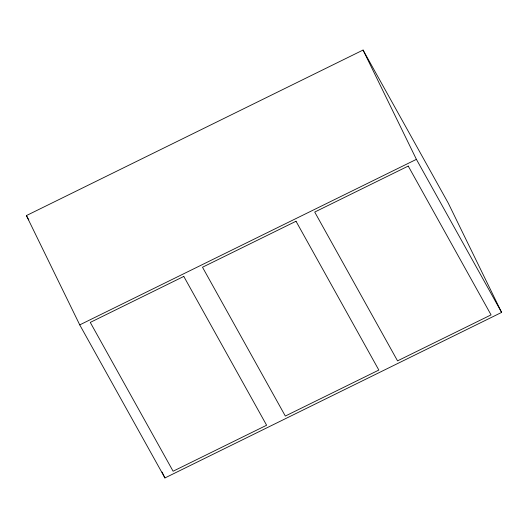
<?xml version="1.0" encoding="UTF-8"?>
<svg xmlns="http://www.w3.org/2000/svg" width="528" height="528" viewBox="0 0 528 528"><rect width="100%" height="100%" fill="white"/><g stroke="black" fill="none" stroke-linecap="round" stroke-linejoin="round"><path stroke-width="0.79" d="M26.4 215.589L363.066 50.054L448.259 203.115L501.6 312.411L164.934 477.946L79.741 324.885L26.4 215.589L28.802 219.899M79.741 324.885L416.407 159.35L501.6 312.411M363.066 50.054L416.407 159.35M162.05 472.039L164.934 477.946M183.797 276.428L90.275 322.41L173.105 471.22L266.62 425.238L183.797 276.428M296.017 221.252L202.501 267.234L285.325 416.044L378.84 370.062L296.017 221.252M408.236 166.076L314.721 212.058L397.544 360.862L491.066 314.886L408.236 166.076"/></g></svg>
